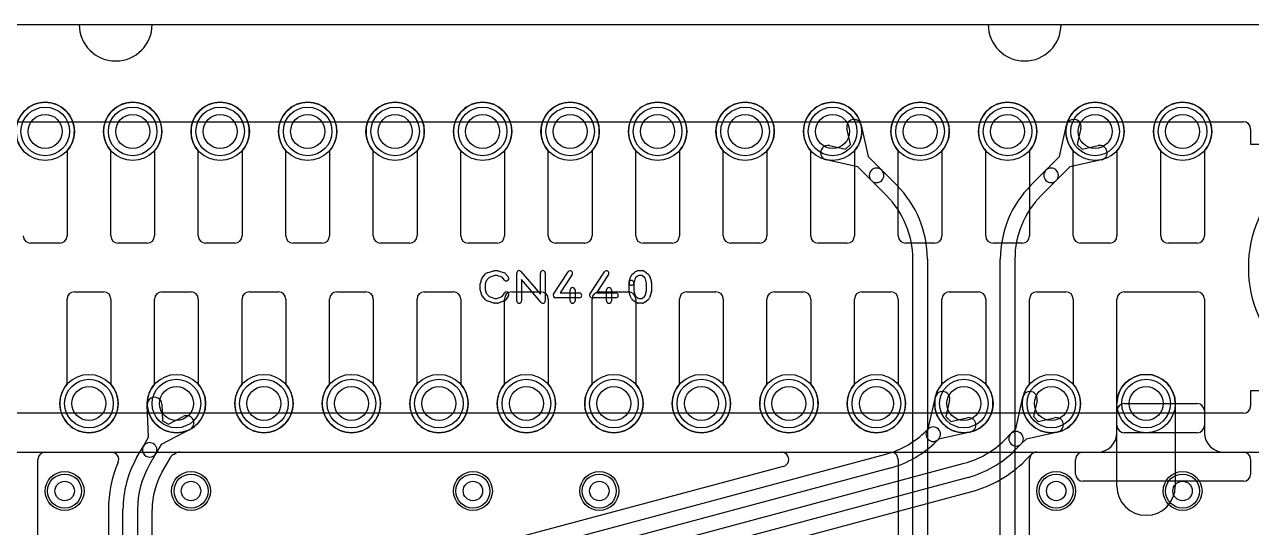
# Model space of a CAD drawing. Extents: x -1.5 to 30.7, y -0.5 to 30.
# Drawn here: x 9.39 to 22.01, y 24.82 to 30 of the extents above; entities that cross this region are included whole.
import ezdxf

# ---------------------------------------------------------------- set-up
doc = ezdxf.new("R2010")
doc.units = 0
for name, color, linetype in [('Hole', 1, 'CONTINUOUS'), ('L1', 3, 'CONTINUOUS'), ('L2', 3, 'CONTINUOUS'), ('L3', 3, 'CONTINUOUS'), ('L4', 3, 'CONTINUOUS'), ('Outline', 7, 'CONTINUOUS'), ('PartsArea-A', 111, 'CONTINUOUS'), ('PartsArea-B', 111, 'CONTINUOUS'), ('PartsSilk-A', 221, 'CONTINUOUS'), ('Resist-A', 2, 'CONTINUOUS'), ('Resist-B', 2, 'CONTINUOUS')]:
    doc.layers.add(name, color=color, linetype=linetype)

msp = doc.modelspace()

# ---------------------------------------------------------------- linework, layer by layer
at = {"layer": 'Hole'}
for centre, radius in [((9.6, 28.9), 0.175), ((10.5, 28.9), 0.175), ((11.4, 28.9), 0.175), ((12.3, 28.9), 0.175), ((13.2, 28.9), 0.175), ((14.1, 28.9), 0.175), ((15, 28.9), 0.175), ((15.9, 28.9), 0.175), ((16.8, 28.9), 0.175), ((17.7, 28.9), 0.175), ((18.6, 28.9), 0.175), ((19.5, 28.9), 0.175), ((20.4, 28.9), 0.175), ((21.3, 28.9), 0.175), ((10.05, 26.1), 0.175), ((10.95, 26.1), 0.175), ((11.85, 26.1), 0.175), ((12.75, 26.1), 0.175), ((13.65, 26.1), 0.175), ((14.55, 26.1), 0.175), ((15.45, 26.1), 0.175), ((16.35, 26.1), 0.175), ((17.25, 26.1), 0.175), ((18.15, 26.1), 0.175), ((19.05, 26.1), 0.175), ((19.95, 26.1), 0.175), ((20.925, 26.1), 0.175), ((9.8, 25.2), 0.1), ((11.1, 25.2), 0.1), ((14, 25.2), 0.1), ((15.3, 25.2), 0.1), ((20, 25.2), 0.1), ((21.3, 25.2), 0.1)]:
    msp.add_circle(centre, radius, dxfattribs=at)
at = {"layer": 'L1'}
for p, q in [((9.825, 28.70157), (9.825, 27.825)), ((10.275, 27.825), (10.275, 28.70157)), ((10.725, 28.70157), (10.725, 27.825)), ((11.175, 27.825), (11.175, 28.70157)), ((11.625, 28.70157), (11.625, 27.825)), ((12.075, 27.825), (12.075, 28.70157)), ((12.525, 28.70157), (12.525, 27.825)), ((12.975, 27.825), (12.975, 28.70157)), ((13.425, 28.70157), (13.425, 27.825)), ((13.875, 27.825), (13.875, 28.70157)), ((14.325, 28.70157), (14.325, 27.825)), ((14.775, 27.825), (14.775, 28.70157)), ((15.225, 28.70157), (15.225, 27.825)), ((15.675, 27.825), (15.675, 28.70157)), ((16.125, 28.70157), (16.125, 27.825)), ((16.575, 27.825), (16.575, 28.70157)), ((17.025, 28.70157), (17.025, 27.825)), ((17.475, 27.825), (17.475, 28.70157)), ((17.925, 28.70157), (17.925, 27.825)), ((18.375, 27.825), (18.375, 28.70157)), ((18.825, 28.70157), (18.825, 27.825)), ((19.275, 27.825), (19.275, 28.70157)), ((19.725, 28.70157), (19.725, 27.825)), ((20.175, 27.825), (20.175, 28.70157)), ((20.625, 28.70157), (20.625, 27.825)), ((21.075, 27.825), (21.075, 28.70157)), ((21.525, 28.70157), (21.525, 27.825)), ((9.75, 27.75), (9.45, 27.75)), ((10.65, 27.75), (10.35, 27.75)), ((11.55, 27.75), (11.25, 27.75)), ((12.45, 27.75), (12.15, 27.75)), ((13.35, 27.75), (13.05, 27.75)), ((14.25, 27.75), (13.95, 27.75)), ((15.15, 27.75), (14.85, 27.75)), ((16.05, 27.75), (15.75, 27.75)), ((16.95, 27.75), (16.65, 27.75)), ((17.85, 27.75), (17.55, 27.75)), ((18.75, 27.75), (18.45, 27.75)), ((19.65, 27.75), (19.35, 27.75)), ((20.55, 27.75), (20.25, 27.75)), ((21.45, 27.75), (21.15, 27.75)), ((9.825, 26.29843), (9.825, 27.175)), ((9.9, 27.25), (10.2, 27.25)), ((10.275, 27.175), (10.275, 26.29843)), ((10.725, 26.29843), (10.725, 27.175)), ((10.8, 27.25), (11.1, 27.25)), ((11.175, 27.175), (11.175, 26.29843)), ((11.625, 26.29843), (11.625, 27.175)), ((11.7, 27.25), (12, 27.25)), ((12.075, 27.175), (12.075, 26.29843)), ((12.525, 26.29843), (12.525, 27.175)), ((12.6, 27.25), (12.9, 27.25)), ((12.975, 27.175), (12.975, 26.29843)), ((13.425, 26.29843), (13.425, 27.175)), ((13.5, 27.25), (13.8, 27.25)), ((13.875, 27.175), (13.875, 26.29843)), ((14.325, 26.29843), (14.325, 27.175)), ((14.4, 27.25), (14.7, 27.25)), ((14.775, 27.175), (14.775, 26.29843)), ((15.225, 26.29843), (15.225, 27.175)), ((15.3, 27.25), (15.6, 27.25)), ((15.675, 27.175), (15.675, 26.29843)), ((16.125, 26.29843), (16.125, 27.175)), ((16.2, 27.25), (16.5, 27.25)), ((16.575, 27.175), (16.575, 26.29843)), ((17.025, 26.29843), (17.025, 27.175)), ((17.1, 27.25), (17.4, 27.25)), ((17.475, 27.175), (17.475, 26.29843)), ((17.925, 26.29843), (17.925, 27.175)), ((18, 27.25), (18.3, 27.25)), ((18.375, 27.175), (18.375, 26.29843)), ((18.825, 26.29843), (18.825, 27.175)), ((18.9, 27.25), (19.2, 27.25)), ((19.275, 27.175), (19.275, 26.29843)), ((19.725, 26.29843), (19.725, 27.175)), ((19.8, 27.25), (20.1, 27.25)), ((20.175, 27.175), (20.175, 26.29843)), ((20.625, 25.875), (20.625, 27.175)), ((20.7, 27.25), (21.45, 27.25)), ((21.525, 27.175), (21.525, 25.875)), ((10.66417, 25.75491), (10.65027, 26.08747)), ((10.80013, 26.09373), (10.80727, 25.92288)), ((20.625, 25.8), (20.625, 26.02503)), ((20.69997, 26.1), (21.45003, 26.1)), ((21.525, 26.02503), (21.525, 25.8)), ((10.80727, 25.92288), (10.868, 25.88785)), ((10.868, 25.88785), (11.0195, 25.96708)), ((10.60954, 25.66029), (10.66417, 25.75491)), ((11.08902, 25.83416), (10.79407, 25.67991)), ((21.45, 25.8), (20.7, 25.8)), ((10.54402, 25.54681), (10.60954, 25.66029)), ((10.79407, 25.67991), (10.73944, 25.58529)), ((9.52504, 23.32501), (9.52504, 25.52503)), ((9.60001, 25.6), (10.28166, 25.6)), ((10.73944, 25.58529), (10.67393, 25.47181)), ((10.80386, 25.39679), (10.89132, 25.54828)), ((10.92152, 25.57725), (10.94869, 25.59146)), ((10.98346, 25.6), (22.79755, 25.6)), ((20.2, 25.37497), (20.2, 25.52503)), ((20.27497, 25.6), (20.425, 25.6)), ((21.725, 25.6), (21.92503, 25.6)), ((22, 25.52503), (22, 25.37497)), ((21.92503, 25.3), (20.27497, 25.3)), ((10.24996, 25.00932), (10.24996, 23.32501)), ((10.4, 24.07108), (10.4, 25.00931)), ((10.55, 25.00931), (10.55, 24.07108)), ((10.70004, 23.25004), (10.70004, 25.00932))]:
    msp.add_line(p, q, dxfattribs=at)
for centre, radius in [((9.6, 28.9), 0.3), ((10.5, 28.9), 0.3), ((11.4, 28.9), 0.3), ((12.3, 28.9), 0.3), ((13.2, 28.9), 0.3), ((14.1, 28.9), 0.3), ((15, 28.9), 0.3), ((15.9, 28.9), 0.3), ((16.8, 28.9), 0.3), ((17.7, 28.9), 0.3), ((18.6, 28.9), 0.3), ((19.5, 28.9), 0.3), ((20.4, 28.9), 0.3), ((21.3, 28.9), 0.3), ((10.05, 26.1), 0.3), ((10.95, 26.1), 0.3), ((11.85, 26.1), 0.3), ((12.75, 26.1), 0.3), ((13.65, 26.1), 0.3), ((14.55, 26.1), 0.3), ((15.45, 26.1), 0.3), ((16.35, 26.1), 0.3), ((17.25, 26.1), 0.3), ((18.15, 26.1), 0.3), ((19.05, 26.1), 0.3), ((19.95, 26.1), 0.3), ((20.925, 26.1), 0.3), ((9.8, 25.2), 0.2), ((11.1, 25.2), 0.2), ((14, 25.2), 0.2), ((15.3, 25.2), 0.2), ((20, 25.2), 0.2), ((21.3, 25.2), 0.2)]:
    msp.add_circle(centre, radius, dxfattribs=at)
for centre, radius, start, end in [((9.6, 28.9), 0.3, -41.409429, -138.590571), ((10.5, 28.9), 0.3, -41.409429, -138.590571), ((11.4, 28.9), 0.3, -41.409429, -138.590571), ((12.3, 28.9), 0.3, -41.409429, -138.590571), ((13.2, 28.9), 0.3, -41.409429, -138.590571), ((14.1, 28.9), 0.3, -41.409429, -138.590571), ((15, 28.9), 0.3, -41.409429, -138.590571), ((15.9, 28.9), 0.3, -41.409429, -138.590571), ((16.8, 28.9), 0.3, -41.409429, -138.590571), ((17.7, 28.9), 0.3, -41.409429, -138.590571), ((18.6, 28.9), 0.3, -41.409429, -138.590571), ((19.5, 28.9), 0.3, -41.409429, -138.590571), ((20.4, 28.9), 0.3, -41.409429, -138.590571), ((21.3, 28.9), 0.3, -41.409429, -138.590571), ((9.45, 27.825), 0.075, 180, -90), ((9.75, 27.825), 0.075, -90, 0), ((10.35, 27.825), 0.075, 180, -90), ((10.65, 27.825), 0.075, -90, 0), ((11.25, 27.825), 0.075, 180, -90), ((11.55, 27.825), 0.075, -90, 0), ((12.15, 27.825), 0.075, 180, -90), ((12.45, 27.825), 0.075, -90, 0), ((13.05, 27.825), 0.075, 180, -90), ((13.35, 27.825), 0.075, -90, 0), ((13.95, 27.825), 0.075, 180, -90), ((14.25, 27.825), 0.075, -90, 0), ((14.85, 27.825), 0.075, 180, -90), ((15.15, 27.825), 0.075, -90, 0), ((15.75, 27.825), 0.075, 180, -90), ((16.05, 27.825), 0.075, -90, 0), ((16.65, 27.825), 0.075, 180, -90), ((16.95, 27.825), 0.075, -90, 0), ((17.55, 27.825), 0.075, 180, -90), ((17.85, 27.825), 0.075, -90, 0), ((18.45, 27.825), 0.075, 180, -90), ((18.75, 27.825), 0.075, -90, 0), ((19.35, 27.825), 0.075, 180, -90), ((19.65, 27.825), 0.075, -90, 0), ((20.25, 27.825), 0.075, 180, -90), ((20.55, 27.825), 0.075, -90, 0), ((21.15, 27.825), 0.075, 180, -90), ((21.45, 27.825), 0.075, -90, 0), ((9.9, 27.175), 0.075, 90, 180), ((10.2, 27.175), 0.075, 0, 90), ((10.8, 27.175), 0.075, 90, 180), ((11.1, 27.175), 0.075, 0, 90), ((11.7, 27.175), 0.075, 90, 180), ((12, 27.175), 0.075, 0, 90), ((12.6, 27.175), 0.075, 90, 180), ((12.9, 27.175), 0.075, 0, 90), ((13.5, 27.175), 0.075, 90, 180), ((13.8, 27.175), 0.075, 0, 90), ((14.4, 27.175), 0.075, 90, 180), ((14.7, 27.175), 0.075, 0, 90), ((15.3, 27.175), 0.075, 90, 180), ((15.6, 27.175), 0.075, 0, 90), ((16.2, 27.175), 0.075, 90, 180), ((16.5, 27.175), 0.075, 0, 90), ((17.1, 27.175), 0.075, 90, 180), ((17.4, 27.175), 0.075, 0, 90), ((18, 27.175), 0.075, 90, 180), ((18.3, 27.175), 0.075, 0, 90), ((18.9, 27.175), 0.075, 90, 180), ((19.2, 27.175), 0.075, 0, 90), ((19.8, 27.175), 0.075, 90, 180), ((20.1, 27.175), 0.075, 0, 90), ((20.7, 27.175), 0.075, 90, 180), ((21.45, 27.175), 0.075, 0, 90), ((10.05, 26.1), 0.3, 138.590571, 41.409429), ((10.95, 26.1), 0.3, 138.590571, 41.409429), ((11.85, 26.1), 0.3, 138.590571, 41.409429), ((12.75, 26.1), 0.3, 138.590571, 41.409429), ((13.65, 26.1), 0.3, 138.590571, 41.409429), ((14.55, 26.1), 0.3, 138.590571, 41.409429), ((15.45, 26.1), 0.3, 138.590571, 41.409429), ((16.35, 26.1), 0.3, 138.590571, 41.409429), ((17.25, 26.1), 0.3, 138.590571, 41.409429), ((18.15, 26.1), 0.3, 138.590571, 41.409429), ((19.05, 26.1), 0.3, 138.590571, 41.409429), ((19.95, 26.1), 0.3, 138.590571, 41.409429), ((10.7252, 26.0906), 0.075, 2.391987, -177.606523), ((20.69997, 26.02503), 0.07497, 90, 180), ((21.45003, 26.02503), 0.07497, 0, 90), ((11.05426, 25.90062), 0.075, -62.389472, 117.607742), ((20.7, 25.875), 0.075, 180, -90), ((21.45, 25.875), 0.075, -90, 0), ((20.425, 25.8), 0.2, -90, 0), ((21.725, 25.8), 0.2, 180, -90), ((10.67449, 25.62279), 0.075, 149.999272, -29.999341), ((10.67449, 25.62279), 0.075, -30.000728, 149.999132), ((9.60001, 25.52503), 0.07497, 90, 180), ((11.475, 25.00932), 1.22504, 156.62804, 180), ((10.28166, 25.52503), 0.07497, -23.371192, 90), ((11.475, 25.00931), 1.075, 150.000072, 180), ((10.95627, 25.51078), 0.075, 117.600219, 149.999272), ((10.98345, 25.525), 0.075, 89.992361, 117.610528), ((20.27497, 25.52503), 0.07497, 90, 180), ((21.92503, 25.52503), 0.07497, 0, 90), ((11.475, 25.00931), 0.925, 150.000132, 180), ((11.475, 25.00932), 0.77496, 150.000823, 180), ((20.27497, 25.37497), 0.07497, 180, -90), ((21.92503, 25.37497), 0.07497, -90, 0)]:
    msp.add_arc(centre, radius, start, end, dxfattribs=at)
at = {"layer": 'L2'}
for p, q in [((17.8837, 28.76589), (17.84639, 28.93273)), ((17.99277, 28.96547), (18.06541, 28.64065)), ((20.03458, 28.64064), (20.10723, 28.96547)), ((20.25361, 28.93273), (20.21629, 28.76588)), ((17.66726, 28.75361), (17.83413, 28.71629)), ((17.83413, 28.71629), (17.8837, 28.76589)), ((20.21629, 28.76588), (20.26588, 28.71629)), ((20.26588, 28.71629), (20.43273, 28.75361)), ((17.95935, 28.53458), (17.63452, 28.60723)), ((18.09901, 28.39492), (17.95935, 28.53458)), ((18.06541, 28.64065), (18.20507, 28.50098)), ((19.89492, 28.50098), (20.03458, 28.64064)), ((20.14064, 28.53458), (20.00098, 28.39492)), ((20.46547, 28.60723), (20.14064, 28.53458)), ((18.20507, 28.50098), (18.36013, 28.34593)), ((19.73986, 28.34592), (19.89492, 28.50098)), ((18.25407, 28.23986), (18.09901, 28.39492)), ((20.00098, 28.39492), (19.84593, 28.23985)), ((18.525, 24.1), (18.525, 27.58578)), ((18.675, 27.58578), (18.675, 24.1)), ((19.425, 24.1), (19.425, 27.58579)), ((19.575, 27.58579), (19.575, 24.1)), ((20.625, 25.25), (20.625, 26.1)), ((21.225, 26.1), (21.225, 25.25)), ((6.175, 25.6), (18.29996, 25.6)), ((18.37496, 25.525), (18.37496, 24.11941)), ((19.72504, 24.31472), (19.72504, 25.525)), ((19.80004, 25.6), (22.79755, 25.6))]:
    msp.add_line(p, q, dxfattribs=at)
for centre, radius in [((17.7, 28.9), 0.3), ((20.4, 28.9), 0.3), ((20.925, 26.1), 0.3), ((9.8, 25.2), 0.2), ((11.1, 25.2), 0.2), ((14, 25.2), 0.2), ((15.3, 25.2), 0.2), ((20, 25.2), 0.2), ((21.3, 25.2), 0.2)]:
    msp.add_circle(centre, radius, dxfattribs=at)
for centre, radius, start, end in [((17.91958, 28.9491), 0.075, 12.607528, -167.394962), ((20.18042, 28.9491), 0.075, -12.607528, 167.393385), ((17.65089, 28.68042), 0.075, 77.392472, -102.606615), ((20.4491, 28.68042), 0.075, -77.392472, 102.606615), ((18.15204, 28.44795), 0.075, 45, -135), ((18.15204, 28.44795), 0.075, -135, 44.999366), ((19.94795, 28.44795), 0.075, 135, -45), ((19.94795, 28.44795), 0.075, -45, 135), ((17.6, 27.58578), 1.075, 0, 45.000754), ((20.5, 27.58578), 1.075, 135, 179.999467), ((17.6, 27.58578), 0.925, 0, 45.000438), ((20.5, 27.58578), 0.925, 135, 179.999381), ((20.925, 26.1), 0.3, 0, 180), ((18.29996, 25.525), 0.075, 0, 90), ((19.80004, 25.525), 0.075, 90, 180), ((20.925, 25.25), 0.3, 180, 0)]:
    msp.add_arc(centre, radius, start, end, dxfattribs=at)
at = {"layer": 'L3'}
for p, q in [((20.625, 25.25), (20.625, 26.1)), ((21.225, 26.1), (21.225, 25.25)), ((6.175, 25.6), (22.79755, 25.6))]:
    msp.add_line(p, q, dxfattribs=at)
for centre, radius in [((20.925, 26.1), 0.3), ((9.8, 25.2), 0.2), ((11.1, 25.2), 0.2), ((14, 25.2), 0.2), ((15.3, 25.2), 0.2), ((20, 25.2), 0.2), ((21.3, 25.2), 0.2)]:
    msp.add_circle(centre, radius, dxfattribs=at)
for centre, start, end in [((20.925, 26.1), 0, 180), ((20.925, 25.25), 180, 0)]:
    msp.add_arc(centre, 0.3, start, end, dxfattribs=at)
at = {"layer": 'L4'}
for p, q in [((9.825, 28.70157), (9.825, 27.825)), ((10.275, 27.825), (10.275, 28.70157)), ((10.725, 28.70157), (10.725, 27.825)), ((11.175, 27.825), (11.175, 28.70157)), ((11.625, 28.70157), (11.625, 27.825)), ((12.075, 27.825), (12.075, 28.70157)), ((12.525, 28.70157), (12.525, 27.825)), ((12.975, 27.825), (12.975, 28.70157)), ((13.425, 28.70157), (13.425, 27.825)), ((13.875, 27.825), (13.875, 28.70157)), ((14.325, 28.70157), (14.325, 27.825)), ((14.775, 27.825), (14.775, 28.70157)), ((15.225, 28.70157), (15.225, 27.825)), ((15.675, 27.825), (15.675, 28.70157)), ((16.125, 28.70157), (16.125, 27.825)), ((16.575, 27.825), (16.575, 28.70157)), ((17.025, 28.70157), (17.025, 27.825)), ((17.475, 27.825), (17.475, 28.70157)), ((17.925, 28.70157), (17.925, 27.825)), ((18.375, 27.825), (18.375, 28.70157)), ((18.825, 28.70157), (18.825, 27.825)), ((19.275, 27.825), (19.275, 28.70157)), ((19.725, 28.70157), (19.725, 27.825)), ((20.175, 27.825), (20.175, 28.70157)), ((20.625, 28.70157), (20.625, 27.825)), ((21.075, 27.825), (21.075, 28.70157)), ((21.525, 28.70157), (21.525, 27.825)), ((9.75, 27.75), (9.45, 27.75)), ((10.65, 27.75), (10.35, 27.75)), ((11.55, 27.75), (11.25, 27.75)), ((12.45, 27.75), (12.15, 27.75)), ((13.35, 27.75), (13.05, 27.75)), ((14.25, 27.75), (13.95, 27.75)), ((15.15, 27.75), (14.85, 27.75)), ((16.05, 27.75), (15.75, 27.75)), ((16.95, 27.75), (16.65, 27.75)), ((17.85, 27.75), (17.55, 27.75)), ((18.75, 27.75), (18.45, 27.75)), ((19.65, 27.75), (19.35, 27.75)), ((20.55, 27.75), (20.25, 27.75)), ((21.45, 27.75), (21.15, 27.75)), ((9.825, 26.29843), (9.825, 27.175)), ((9.9, 27.25), (10.2, 27.25)), ((10.275, 27.175), (10.275, 26.29843)), ((10.725, 26.29843), (10.725, 27.175)), ((10.8, 27.25), (11.1, 27.25)), ((11.175, 27.175), (11.175, 26.29843)), ((11.625, 26.29843), (11.625, 27.175)), ((11.7, 27.25), (12, 27.25)), ((12.075, 27.175), (12.075, 26.29843)), ((12.525, 26.29843), (12.525, 27.175)), ((12.6, 27.25), (12.9, 27.25)), ((12.975, 27.175), (12.975, 26.29843)), ((13.425, 26.29843), (13.425, 27.175)), ((13.5, 27.25), (13.8, 27.25)), ((13.875, 27.175), (13.875, 26.29843)), ((14.325, 26.29843), (14.325, 27.175)), ((14.4, 27.25), (14.7, 27.25)), ((14.775, 27.175), (14.775, 26.29843)), ((15.225, 26.29843), (15.225, 27.175)), ((15.3, 27.25), (15.6, 27.25)), ((15.675, 27.175), (15.675, 26.29843)), ((16.125, 26.29843), (16.125, 27.175)), ((16.2, 27.25), (16.5, 27.25)), ((16.575, 27.175), (16.575, 26.29843)), ((17.025, 26.29843), (17.025, 27.175)), ((17.1, 27.25), (17.4, 27.25)), ((17.475, 27.175), (17.475, 26.29843)), ((17.925, 26.29843), (17.925, 27.175)), ((18, 27.25), (18.3, 27.25)), ((18.375, 27.175), (18.375, 26.29843)), ((18.825, 26.29843), (18.825, 27.175)), ((18.9, 27.25), (19.2, 27.25)), ((19.275, 27.175), (19.275, 26.29843)), ((19.725, 26.29843), (19.725, 27.175)), ((19.8, 27.25), (20.1, 27.25)), ((20.175, 27.175), (20.175, 26.29843)), ((20.625, 25.875), (20.625, 27.175)), ((20.7, 27.25), (21.45, 27.25)), ((21.525, 27.175), (21.525, 25.875)), ((18.68458, 25.84064), (18.75723, 26.16547)), ((18.90361, 26.13273), (18.86629, 25.96588)), ((19.58458, 25.84064), (19.65723, 26.16547)), ((19.80361, 26.13273), (19.76629, 25.96588)), ((20.625, 25.8), (20.625, 26.02503)), ((20.69997, 26.1), (21.45003, 26.1)), ((21.525, 26.02503), (21.525, 25.8)), ((18.86629, 25.96588), (18.91588, 25.91629)), ((18.91588, 25.91629), (19.08273, 25.95361)), ((19.76629, 25.96588), (19.81588, 25.91629)), ((19.81588, 25.91629), (19.98273, 25.95361)), ((18.66358, 25.81966), (18.68179, 25.83785)), ((18.68179, 25.83785), (18.68458, 25.84064)), ((19.11547, 25.80723), (18.79064, 25.73458)), ((19.46874, 25.72482), (19.53437, 25.79043)), ((19.53437, 25.79043), (19.58458, 25.84064)), ((20.01547, 25.80723), (19.69064, 25.73458)), ((21.45, 25.8), (20.7, 25.8)), ((18.78785, 25.73179), (18.76965, 25.71359)), ((18.79064, 25.73458), (18.78785, 25.73179)), ((19.64043, 25.68437), (19.57481, 25.61875)), ((19.69064, 25.73458), (19.64043, 25.68437)), ((6.175, 25.6), (17.17323, 25.6)), ((14.02649, 24.44885), (18.24892, 25.58025)), ((19.6809, 25.51267), (19.74628, 25.57804)), ((19.79931, 25.6), (20.62503, 25.6)), ((20.2, 25.37497), (20.2, 25.52503)), ((20.27497, 25.6), (20.425, 25.6)), ((20.62748, 25.59996), (23.825, 25.59996)), ((21.725, 25.6), (21.92503, 25.6)), ((22, 25.52503), (22, 25.37497)), ((17.19264, 25.45256), (13.98766, 24.59378)), ((18.28774, 25.43536), (14.06531, 24.30396)), ((14.10413, 24.15906), (19.05408, 25.48541)), ((19.0929, 25.34052), (14.14295, 24.01417)), ((21.92503, 25.3), (20.27497, 25.3)), ((14.18179, 23.86925), (19.13103, 25.1954))]:
    msp.add_line(p, q, dxfattribs=at)
for centre, radius in [((9.6, 28.9), 0.3), ((10.5, 28.9), 0.3), ((11.4, 28.9), 0.3), ((12.3, 28.9), 0.3), ((13.2, 28.9), 0.3), ((14.1, 28.9), 0.3), ((15, 28.9), 0.3), ((15.9, 28.9), 0.3), ((16.8, 28.9), 0.3), ((17.7, 28.9), 0.3), ((18.6, 28.9), 0.3), ((19.5, 28.9), 0.3), ((20.4, 28.9), 0.3), ((21.3, 28.9), 0.3), ((10.05, 26.1), 0.3), ((10.95, 26.1), 0.3), ((11.85, 26.1), 0.3), ((12.75, 26.1), 0.3), ((13.65, 26.1), 0.3), ((14.55, 26.1), 0.3), ((15.45, 26.1), 0.3), ((16.35, 26.1), 0.3), ((17.25, 26.1), 0.3), ((18.15, 26.1), 0.3), ((19.05, 26.1), 0.3), ((19.95, 26.1), 0.3), ((20.925, 26.1), 0.3), ((9.8, 25.2), 0.2), ((11.1, 25.2), 0.2), ((14, 25.2), 0.2), ((15.3, 25.2), 0.2), ((20, 25.2), 0.2), ((21.3, 25.2), 0.2)]:
    msp.add_circle(centre, radius, dxfattribs=at)
for centre, radius, start, end in [((9.6, 28.9), 0.3, -41.409429, -138.590571), ((10.5, 28.9), 0.3, -41.409429, -138.590571), ((11.4, 28.9), 0.3, -41.409429, -138.590571), ((12.3, 28.9), 0.3, -41.409429, -138.590571), ((13.2, 28.9), 0.3, -41.409429, -138.590571), ((14.1, 28.9), 0.3, -41.409429, -138.590571), ((15, 28.9), 0.3, -41.409429, -138.590571), ((15.9, 28.9), 0.3, -41.409429, -138.590571), ((16.8, 28.9), 0.3, -41.409429, -138.590571), ((17.7, 28.9), 0.3, -41.409429, -138.590571), ((18.6, 28.9), 0.3, -41.409429, -138.590571), ((19.5, 28.9), 0.3, -41.409429, -138.590571), ((20.4, 28.9), 0.3, -41.409429, -138.590571), ((21.3, 28.9), 0.3, -41.409429, -138.590571), ((9.45, 27.825), 0.075, 180, -90), ((9.75, 27.825), 0.075, -90, 0), ((10.35, 27.825), 0.075, 180, -90), ((10.65, 27.825), 0.075, -90, 0), ((11.25, 27.825), 0.075, 180, -90), ((11.55, 27.825), 0.075, -90, 0), ((12.15, 27.825), 0.075, 180, -90), ((12.45, 27.825), 0.075, -90, 0), ((13.05, 27.825), 0.075, 180, -90), ((13.35, 27.825), 0.075, -90, 0), ((13.95, 27.825), 0.075, 180, -90), ((14.25, 27.825), 0.075, -90, 0), ((14.85, 27.825), 0.075, 180, -90), ((15.15, 27.825), 0.075, -90, 0), ((15.75, 27.825), 0.075, 180, -90), ((16.05, 27.825), 0.075, -90, 0), ((16.65, 27.825), 0.075, 180, -90), ((16.95, 27.825), 0.075, -90, 0), ((17.55, 27.825), 0.075, 180, -90), ((17.85, 27.825), 0.075, -90, 0), ((18.45, 27.825), 0.075, 180, -90), ((18.75, 27.825), 0.075, -90, 0), ((19.35, 27.825), 0.075, 180, -90), ((19.65, 27.825), 0.075, -90, 0), ((20.25, 27.825), 0.075, 180, -90), ((20.55, 27.825), 0.075, -90, 0), ((21.15, 27.825), 0.075, 180, -90), ((21.45, 27.825), 0.075, -90, 0), ((9.9, 27.175), 0.075, 90, 180), ((10.2, 27.175), 0.075, 0, 90), ((10.8, 27.175), 0.075, 90, 180), ((11.1, 27.175), 0.075, 0, 90), ((11.7, 27.175), 0.075, 90, 180), ((12, 27.175), 0.075, 0, 90), ((12.6, 27.175), 0.075, 90, 180), ((12.9, 27.175), 0.075, 0, 90), ((13.5, 27.175), 0.075, 90, 180), ((13.8, 27.175), 0.075, 0, 90), ((14.4, 27.175), 0.075, 90, 180), ((14.7, 27.175), 0.075, 0, 90), ((15.3, 27.175), 0.075, 90, 180), ((15.6, 27.175), 0.075, 0, 90), ((16.2, 27.175), 0.075, 90, 180), ((16.5, 27.175), 0.075, 0, 90), ((17.1, 27.175), 0.075, 90, 180), ((17.4, 27.175), 0.075, 0, 90), ((18, 27.175), 0.075, 90, 180), ((18.3, 27.175), 0.075, 0, 90), ((18.9, 27.175), 0.075, 90, 180), ((19.2, 27.175), 0.075, 0, 90), ((19.8, 27.175), 0.075, 90, 180), ((20.1, 27.175), 0.075, 0, 90), ((20.7, 27.175), 0.075, 90, 180), ((21.45, 27.175), 0.075, 0, 90), ((10.05, 26.1), 0.3, 138.590571, 41.409429), ((10.95, 26.1), 0.3, 138.590571, 41.409429), ((11.85, 26.1), 0.3, 138.590571, 41.409429), ((12.75, 26.1), 0.3, 138.590571, 41.409429), ((13.65, 26.1), 0.3, 138.590571, 41.409429), ((14.55, 26.1), 0.3, 138.590571, 41.409429), ((15.45, 26.1), 0.3, 138.590571, 41.409429), ((16.35, 26.1), 0.3, 138.590571, 41.409429), ((17.25, 26.1), 0.3, 138.590571, 41.409429), ((18.15, 26.1), 0.3, 138.590571, 41.409429), ((19.05, 26.1), 0.3, 138.590571, 41.409429), ((19.95, 26.1), 0.3, 138.590571, 41.409429), ((18.83042, 26.1491), 0.075, -12.607528, 167.393385), ((19.73042, 26.1491), 0.075, -12.607528, 167.393385), ((20.69997, 26.02503), 0.07497, 90, 180), ((21.45003, 26.02503), 0.07497, 0, 90), ((19.0991, 25.88042), 0.075, -77.392472, 102.606615), ((19.9991, 25.88042), 0.075, -77.392472, 102.606615), ((20.7, 25.875), 0.075, 180, -90), ((21.45, 25.875), 0.075, -90, 0), ((18.00951, 26.47373), 0.925, -75.000009, -45), ((18.73482, 25.78482), 0.075, 135, -45), ((18.73482, 25.78482), 0.075, -45, 135), ((19.5874, 25.7374), 0.075, 135, -45), ((19.5874, 25.7374), 0.075, -45, 135), ((20.425, 25.8), 0.2, -90, 0), ((21.725, 25.8), 0.2, 180, -90), ((18.00951, 26.47373), 1.075, -75.000021, -45), ((18.81467, 26.37889), 0.925, -75.000009, -45), ((17.17323, 25.52503), 0.07497, 71.562634, 90), ((17.17322, 25.525), 0.075, -45, 71.562635), ((18.81467, 26.37889), 1.075, -75.000021, -45), ((18.81461, 26.37894), 1.22511, -74.998209, -44.999339), ((19.79931, 25.525), 0.075, 90, 134.994598), ((20.27497, 25.52503), 0.07497, 90, 180), ((20.62503, 25.52503), 0.07497, 88.127257, 90), ((21.92503, 25.52503), 0.07497, 0, 90), ((17.17324, 25.52498), 0.07497, -75.003603, -45), ((20.27497, 25.37497), 0.07497, 180, -90), ((21.92503, 25.37497), 0.07497, -90, 0), ((19.15076, 25.12307), 0.07497, 104.705439, 105.2578)]:
    msp.add_arc(centre, radius, start, end, dxfattribs=at)
at = {"layer": 'Outline'}
for p, q in [((6.95, 30), (9.95, 30)), ((10.7, 30), (19.3, 30)), ((20.05, 30), (23.05, 30))]:
    msp.add_line(p, q, dxfattribs=at)
for centre in [(10.325, 30), (19.675, 30)]:
    msp.add_arc(centre, 0.375, 180, 0, dxfattribs=at)
at = {"layer": 'PartsArea-A'}
msp.add_line((6, 30), (24, 30), dxfattribs=at)
at = {"layer": 'PartsArea-B'}
msp.add_line((6, 30), (24, 30), dxfattribs=at)
at = {"layer": 'PartsSilk-A'}
for p, q in [((14.09508, 27.39239), (14.13397, 27.43683)), ((14.16702, 27.39868), (14.13618, 27.36344)), ((14.14516, 27.44418), (14.2146, 27.4664)), ((14.22612, 27.41759), (14.16702, 27.39868)), ((14.22222, 27.46759), (14.25, 27.46759)), ((14.24594, 27.41759), (14.22612, 27.41759)), ((14.30202, 27.3989), (14.24594, 27.41759)), ((14.2579, 27.46631), (14.32457, 27.44409)), ((14.32523, 27.37104), (14.30202, 27.3989)), ((14.33588, 27.43637), (14.36365, 27.40304)), ((14.45, 27.15741), (14.45, 27.44259)), ((14.49398, 27.45886), (14.69444, 27.22499)), ((14.69444, 27.22499), (14.69444, 27.44259)), ((14.74444, 27.44259), (14.74444, 27.15741)), ((14.82907, 27.22663), (14.97907, 27.45626)), ((15.02093, 27.42892), (14.89619, 27.23796)), ((15.20407, 27.22663), (15.35407, 27.45626)), ((15.39593, 27.42892), (15.27119, 27.23796)), ((15.60631, 27.34865), (15.61742, 27.3931)), ((15.61931, 27.39822), (15.63042, 27.42044)), ((15.63617, 27.42795), (15.66117, 27.45017)), ((15.67299, 27.39377), (15.66526, 27.37831)), ((15.6666, 27.45384), (15.68882, 27.46495)), ((15.69192, 27.4106), (15.67299, 27.39377)), ((15.7059, 27.41759), (15.69192, 27.4106)), ((15.7, 27.46759), (15.74444, 27.46759)), ((15.7378, 27.41759), (15.7059, 27.41759)), ((15.74923, 27.41106), (15.7378, 27.41759)), ((15.76868, 27.39377), (15.74923, 27.41106)), ((15.75684, 27.4643), (15.77629, 27.45319)), ((15.77641, 27.37831), (15.76868, 27.39377)), ((15.7805, 27.45017), (15.8055, 27.42795)), ((15.81125, 27.42044), (15.82236, 27.39822)), ((15.82425, 27.3931), (15.83536, 27.34865)), ((14.075, 27.26852), (14.075, 27.33148)), ((14.07614, 27.33894), (14.09003, 27.38339)), ((14.13618, 27.36344), (14.125, 27.32766)), ((14.125, 27.32766), (14.125, 27.27234)), ((14.125, 27.27234), (14.13618, 27.23656)), ((14.70046, 27.14114), (14.5, 27.37501)), ((14.5, 27.37501), (14.5, 27.15741)), ((15, 27.15741), (15, 27.26852)), ((15.05, 27.26852), (15.05, 27.15741)), ((15.375, 27.15741), (15.375, 27.26852)), ((15.425, 27.26852), (15.425, 27.15741)), ((15.60556, 27.25741), (15.60556, 27.34259)), ((15.66526, 27.37831), (15.65481, 27.33653)), ((15.65556, 27.34259), (15.65556, 27.26049)), ((15.78611, 27.33951), (15.77641, 27.37831)), ((15.78611, 27.26049), (15.78611, 27.33951)), ((15.83611, 27.34259), (15.83611, 27.25741)), ((14.09003, 27.21661), (14.07614, 27.26106)), ((14.13397, 27.16317), (14.09508, 27.20761)), ((14.13618, 27.23656), (14.16702, 27.20132)), ((14.2146, 27.1336), (14.14516, 27.15582)), ((14.16702, 27.20132), (14.22612, 27.18241)), ((14.22612, 27.18241), (14.24594, 27.18241)), ((14.24594, 27.18241), (14.30023, 27.2005)), ((14.32457, 27.15591), (14.2579, 27.13369)), ((14.30023, 27.2005), (14.32324, 27.23732)), ((14.36564, 27.21082), (14.33787, 27.16638)), ((15.09444, 27.18796), (14.85, 27.18796)), ((14.89619, 27.23796), (15.09444, 27.23796)), ((15.46944, 27.18796), (15.225, 27.18796)), ((15.27119, 27.23796), (15.46944, 27.23796)), ((15.61742, 27.2069), (15.60631, 27.25135)), ((15.63042, 27.17956), (15.61931, 27.20178)), ((15.66117, 27.14983), (15.63617, 27.17205)), ((15.65556, 27.26049), (15.66526, 27.22169)), ((15.66526, 27.22169), (15.67299, 27.20623)), ((15.68882, 27.13505), (15.6666, 27.14616)), ((15.67299, 27.20623), (15.69192, 27.1894)), ((15.69192, 27.1894), (15.7059, 27.18241)), ((15.7059, 27.18241), (15.7378, 27.18241)), ((15.7378, 27.18241), (15.74923, 27.18894)), ((15.74923, 27.18894), (15.76868, 27.20623)), ((15.77629, 27.14681), (15.75684, 27.1357)), ((15.76868, 27.20623), (15.77641, 27.22169)), ((15.77641, 27.22169), (15.78611, 27.26049)), ((15.8055, 27.17205), (15.7805, 27.14983)), ((15.82236, 27.20178), (15.81125, 27.17956)), ((15.83536, 27.25135), (15.82425, 27.2069)), ((14.25, 27.13241), (14.22222, 27.13241)), ((15.74444, 27.13241), (15.7, 27.13241))]:
    msp.add_line(p, q, dxfattribs=at)
for centre, start, end in [((14.11389, 27.37593), 138.811918, 162.637772), ((14.15278, 27.42037), 107.746418, 138.811918), ((14.22222, 27.44259), 90, 107.746418), ((14.25, 27.44259), 71.579545, 90), ((14.31667, 27.42037), 39.790899, 71.579545), ((14.34444, 27.38704), -140.209101, 39.800498), ((14.475, 27.44259), 40.603781, 180), ((14.71944, 27.44259), 0, 180), ((15, 27.44259), -33.149737, 146.846436), ((15.375, 27.44259), -33.149737, 146.846436), ((15.64167, 27.38704), 153.434949, 165.969316), ((15.65278, 27.40926), 131.627831, 153.434949), ((15.67778, 27.43148), 116.565051, 131.62783), ((15.7, 27.44259), 90, 116.565051), ((15.74444, 27.44259), 60.266489, 90), ((15.76389, 27.43148), 48.372169, 60.266489), ((15.78889, 27.40926), 26.565051, 48.37217), ((15.8, 27.38704), 14.030684, 26.565051), ((14.1, 27.33148), 162.637772, 180), ((14.1, 27.26852), 180, -162.637772), ((15.025, 27.26852), 0, 180), ((15.4, 27.26852), 0, 180), ((15.63056, 27.34259), 0, 180), ((15.63056, 27.34259), 165.969316, -14.03321), ((15.81111, 27.34259), 0, 14.030684), ((14.11389, 27.22407), -162.637772, -138.811918), ((14.15278, 27.17963), -138.811918, -107.746418), ((14.34444, 27.22407), -32.005383, 147.999253), ((14.31667, 27.17963), -71.579545, -32.005383), ((14.475, 27.15741), 180, 0), ((14.71944, 27.15741), -139.396219, 0), ((14.85, 27.21296), 146.850263, -90), ((15.025, 27.15741), 180, 0), ((15.09444, 27.21296), -90, 90), ((15.225, 27.21296), 146.850263, -90), ((15.4, 27.15741), 180, 0), ((15.46944, 27.21296), -90, 90), ((15.63056, 27.25741), 180, -165.969316), ((15.64167, 27.21296), -165.969316, -153.434949), ((15.65278, 27.19074), -153.434949, -131.62783), ((15.67778, 27.16852), -131.627831, -116.565051), ((15.74444, 27.15741), -90, -60.266489), ((15.76389, 27.16852), -60.266489, -48.37217), ((15.78889, 27.19074), -48.372169, -26.565051), ((15.8, 27.21296), -26.565051, -14.030684), ((15.81111, 27.25741), -14.030684, 0), ((14.22222, 27.15741), -107.746418, -90), ((14.25, 27.15741), -90, -71.579545), ((15.7, 27.15741), -116.565051, -90)]:
    msp.add_arc(centre, 0.025, start, end, dxfattribs=at)
at = {"layer": 'Resist-A'}
for p, q in [((8.075, 29), (21.925, 29)), ((22, 28.925), (22, 28.77)), ((22, 28.77), (23.25, 28.77)), ((23.25, 26.23), (22, 26.23)), ((22, 26.23), (22, 26.075)), ((21.925, 26), (8.075, 26))]:
    msp.add_line(p, q, dxfattribs=at)
for centre, radius in [((9.6, 28.9), 0.25), ((10.5, 28.9), 0.25), ((11.4, 28.9), 0.25), ((12.3, 28.9), 0.25), ((13.2, 28.9), 0.25), ((14.1, 28.9), 0.25), ((15, 28.9), 0.25), ((15.9, 28.9), 0.25), ((16.8, 28.9), 0.25), ((17.7, 28.9), 0.25), ((18.6, 28.9), 0.25), ((19.5, 28.9), 0.25), ((20.4, 28.9), 0.25), ((21.3, 28.9), 0.25), ((23.25, 27.5), 1.27), ((10.05, 26.1), 0.25), ((10.95, 26.1), 0.25), ((11.85, 26.1), 0.25), ((12.75, 26.1), 0.25), ((13.65, 26.1), 0.25), ((14.55, 26.1), 0.25), ((15.45, 26.1), 0.25), ((16.35, 26.1), 0.25), ((17.25, 26.1), 0.25), ((18.15, 26.1), 0.25), ((19.05, 26.1), 0.25), ((19.95, 26.1), 0.25), ((20.925, 26.1), 0.25), ((9.8, 25.2), 0.175), ((11.1, 25.2), 0.175), ((14, 25.2), 0.175), ((15.3, 25.2), 0.175), ((20, 25.2), 0.175), ((21.3, 25.2), 0.175)]:
    msp.add_circle(centre, radius, dxfattribs=at)
for centre, start, end in [((21.925, 28.925), 0, 90), ((21.925, 26.075), -90, 0)]:
    msp.add_arc(centre, 0.075, start, end, dxfattribs=at)
at = {"layer": 'Resist-B'}
for p, q in [((8.075, 29), (21.925, 29)), ((22, 28.925), (22, 28.77)), ((22, 28.77), (23.25, 28.77)), ((23.25, 26.23), (22, 26.23)), ((22, 26.23), (22, 26.075)), ((21.925, 26), (8.075, 26))]:
    msp.add_line(p, q, dxfattribs=at)
for centre, radius in [((9.6, 28.9), 0.25), ((10.5, 28.9), 0.25), ((11.4, 28.9), 0.25), ((12.3, 28.9), 0.25), ((13.2, 28.9), 0.25), ((14.1, 28.9), 0.25), ((15, 28.9), 0.25), ((15.9, 28.9), 0.25), ((16.8, 28.9), 0.25), ((17.7, 28.9), 0.25), ((18.6, 28.9), 0.25), ((19.5, 28.9), 0.25), ((20.4, 28.9), 0.25), ((21.3, 28.9), 0.25), ((23.25, 27.5), 1.27), ((10.05, 26.1), 0.25), ((10.95, 26.1), 0.25), ((11.85, 26.1), 0.25), ((12.75, 26.1), 0.25), ((13.65, 26.1), 0.25), ((14.55, 26.1), 0.25), ((15.45, 26.1), 0.25), ((16.35, 26.1), 0.25), ((17.25, 26.1), 0.25), ((18.15, 26.1), 0.25), ((19.05, 26.1), 0.25), ((19.95, 26.1), 0.25), ((20.925, 26.1), 0.25), ((9.8, 25.2), 0.175), ((11.1, 25.2), 0.175), ((14, 25.2), 0.175), ((15.3, 25.2), 0.175), ((20, 25.2), 0.175), ((21.3, 25.2), 0.175)]:
    msp.add_circle(centre, radius, dxfattribs=at)
for centre, start, end in [((21.925, 28.925), 0, 90), ((21.925, 26.075), -90, 0)]:
    msp.add_arc(centre, 0.075, start, end, dxfattribs=at)

doc.saveas('drawing.dxf')
